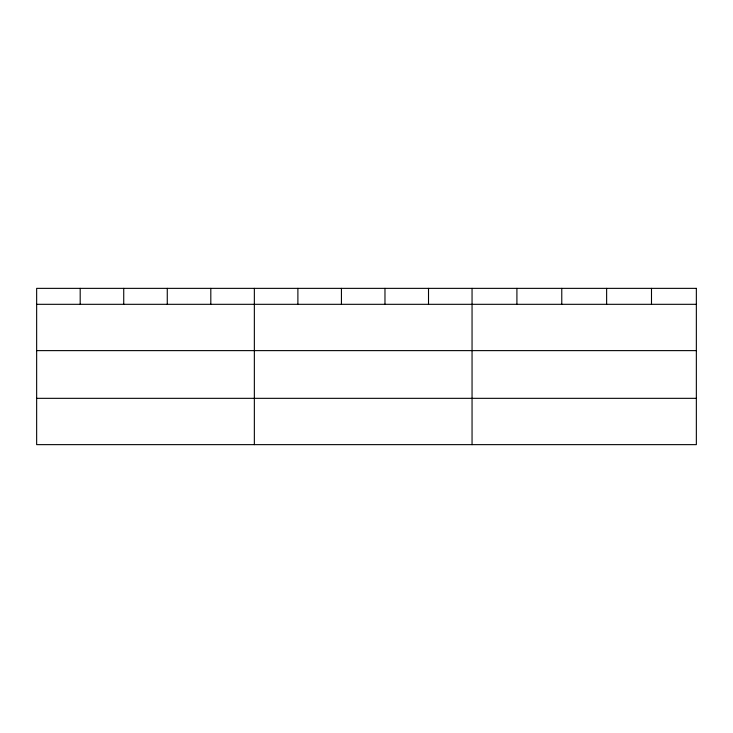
<?xml version="1.0" encoding="UTF-8"?>
<svg xmlns="http://www.w3.org/2000/svg" width="733" height="733" viewBox="0 0 733 733"><rect width="100%" height="100%" fill="white"/><g stroke="black" fill="none" stroke-linecap="round" stroke-linejoin="round"><path stroke-width="1.1" d="M36.65 304.314L696.35 304.314M36.65 350.621L696.35 350.621M36.65 398.331L696.35 398.331M651.49 288.362L651.49 304.314M606.631 288.362L606.631 304.314M561.771 288.362L561.771 304.314M516.912 288.362L516.912 304.314M472.052 288.362L472.052 444.638M428.512 288.362L428.512 304.314M384.972 288.362L384.972 304.314M341.431 288.362L341.431 304.314M297.891 288.362L297.891 304.314M254.351 288.362L254.351 444.638M210.811 288.362L210.811 304.314M167.271 288.362L167.271 304.314M123.73 288.362L123.73 304.314M80.19 288.362L80.19 304.314M696.35 288.362L36.65 288.362L36.65 444.638L696.35 444.638L696.35 288.362"/></g></svg>
